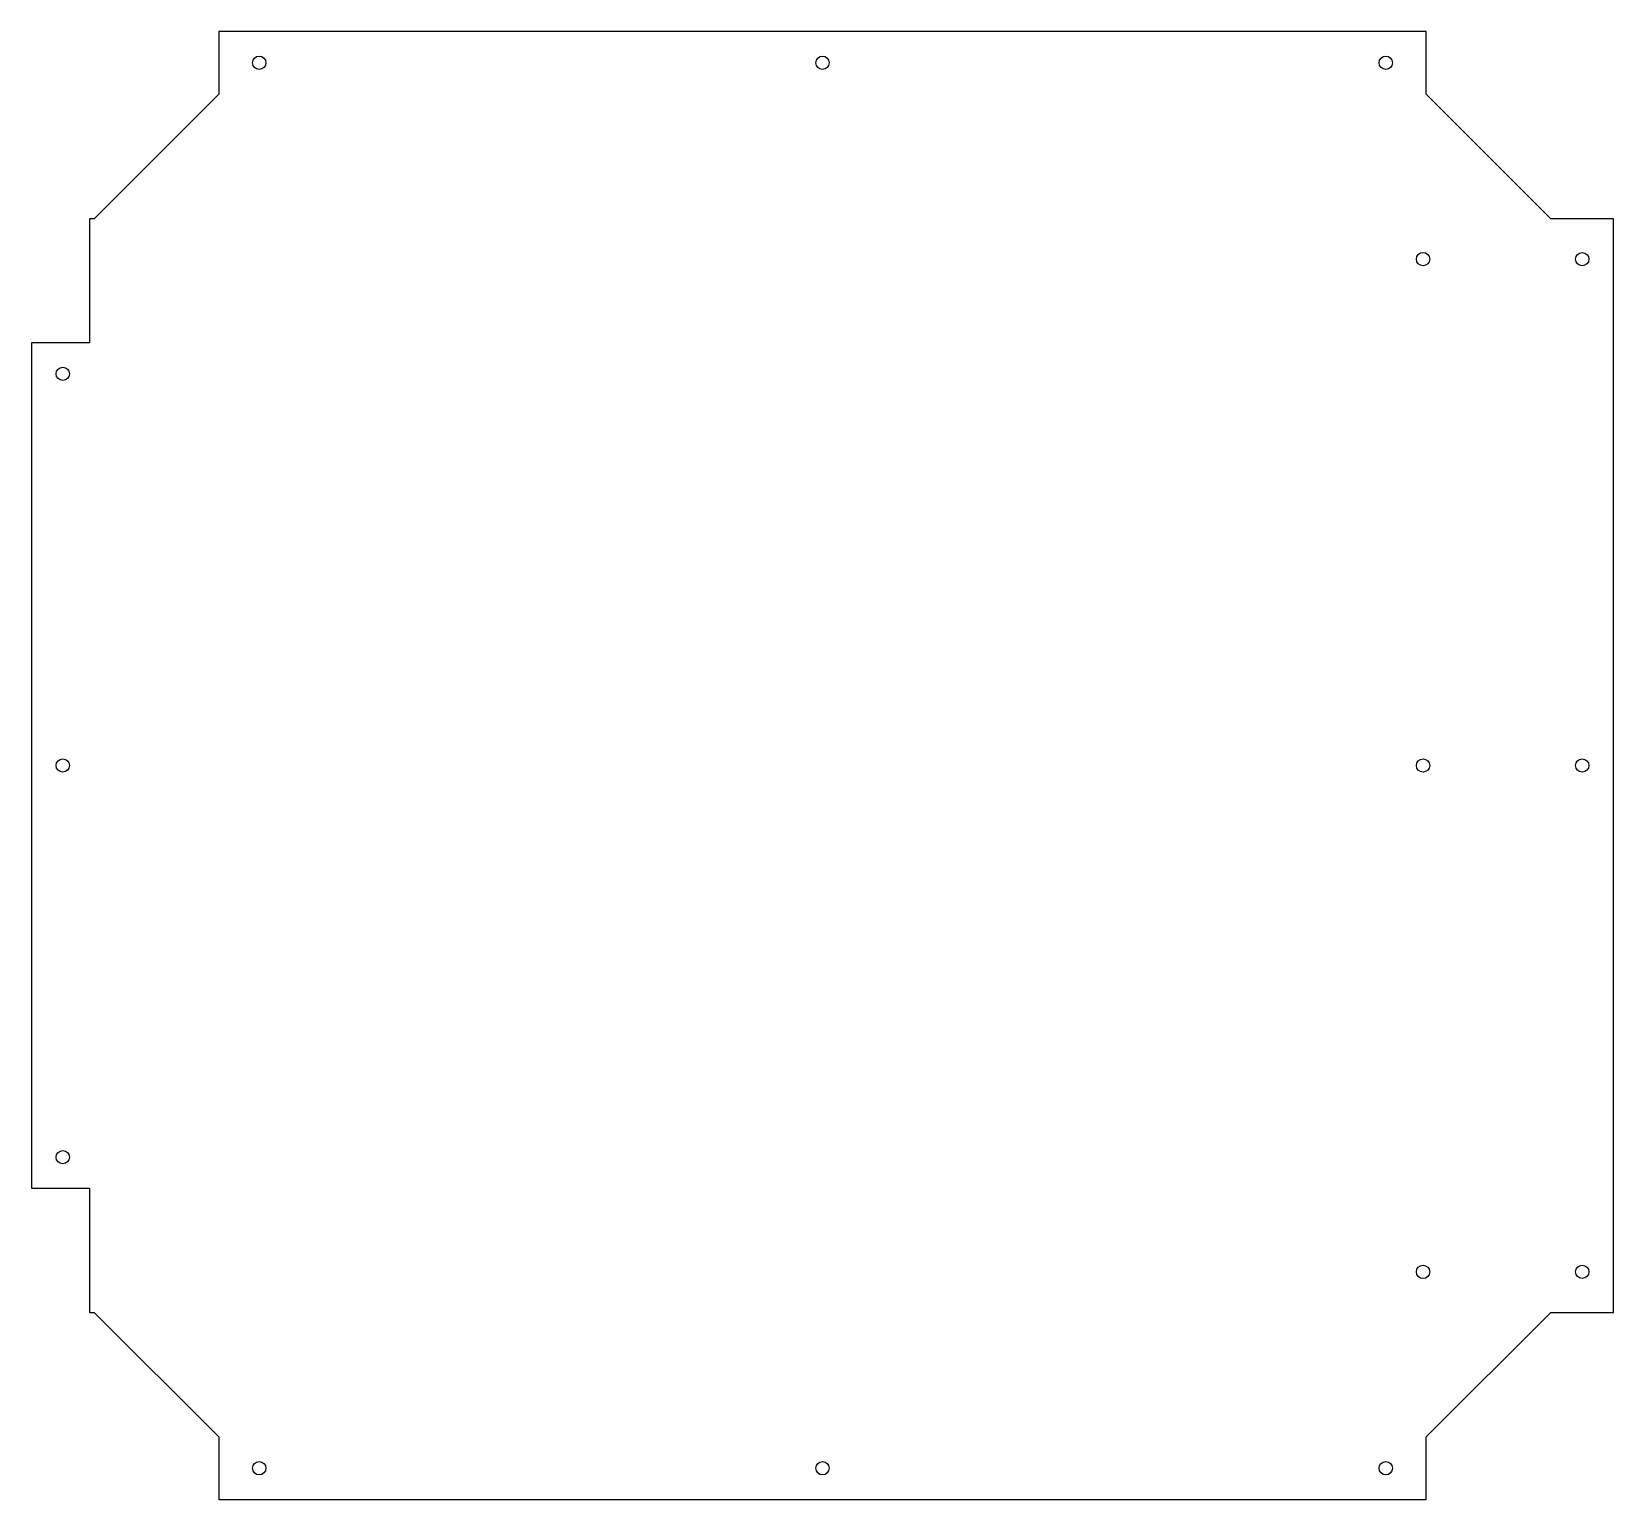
# Model space of a CAD drawing. Header units: millimetres. Extents: x -383 to 383, y -355 to 355.
import ezdxf

# ---------------------------------------------------------------- set-up
doc = ezdxf.new("R2010")
doc.units = ezdxf.units.MM
doc.layers.add('CUTOUTS', color=1, linetype='CONTINUOUS')
doc.layers.add('PERIMETER', color=5, linetype='CONTINUOUS')

msp = doc.modelspace()

# ---------------------------------------------------------------- linework, layer by layer
at = {"layer": 'CUTOUTS'}
for centre, radius in [((-272.5, 340), 3.23), ((0, 340), 3.23), ((272.5, 340), 3.23), ((290.5, 245), 3.23), ((367.5, 245), 3.22), ((-367.5, 189.5), 3.22), ((-367.5, 0), 3.22), ((290.5, 0), 3.23), ((367.5, 0), 3.22), ((-367.5, -189.5), 3.22), ((290.5, -245), 3.23), ((367.5, -245), 3.22), ((-272.5, -340), 3.23), ((0, -340), 3.23), ((272.5, -340), 3.23)]:
    msp.add_circle(centre, radius, dxfattribs=at)
at = {"layer": 'PERIMETER'}
for p, q in [((292.07, 355.07), (-292.08, 355.07)), ((-292.08, 355.07), (-292.08, 324.83)), ((292.07, 324.83), (292.07, 355.07)), ((-292.08, 324.83), (-352.33, 264.57)), ((352.33, 264.57), (292.07, 324.83)), ((-352.33, 264.57), (-354.58, 264.57)), ((-354.58, 264.57), (-354.58, 204.57)), ((382.57, 264.57), (352.33, 264.57)), ((382.57, -264.58), (382.57, 264.57)), ((-354.58, 204.57), (-382.58, 204.57)), ((-382.58, 204.57), (-382.58, -204.58)), ((-382.58, -204.58), (-354.58, -204.58)), ((-354.58, -204.58), (-354.58, -264.58)), ((-354.58, -264.58), (-352.33, -264.58)), ((-352.33, -264.58), (-292.08, -324.83)), ((292.07, -324.83), (352.33, -264.58)), ((352.33, -264.58), (382.57, -264.58)), ((-292.08, -324.83), (-292.08, -355.08)), ((292.07, -355.08), (292.07, -324.83)), ((-292.08, -355.08), (292.07, -355.08))]:
    msp.add_line(p, q, dxfattribs=at)

doc.saveas('drawing.dxf')
